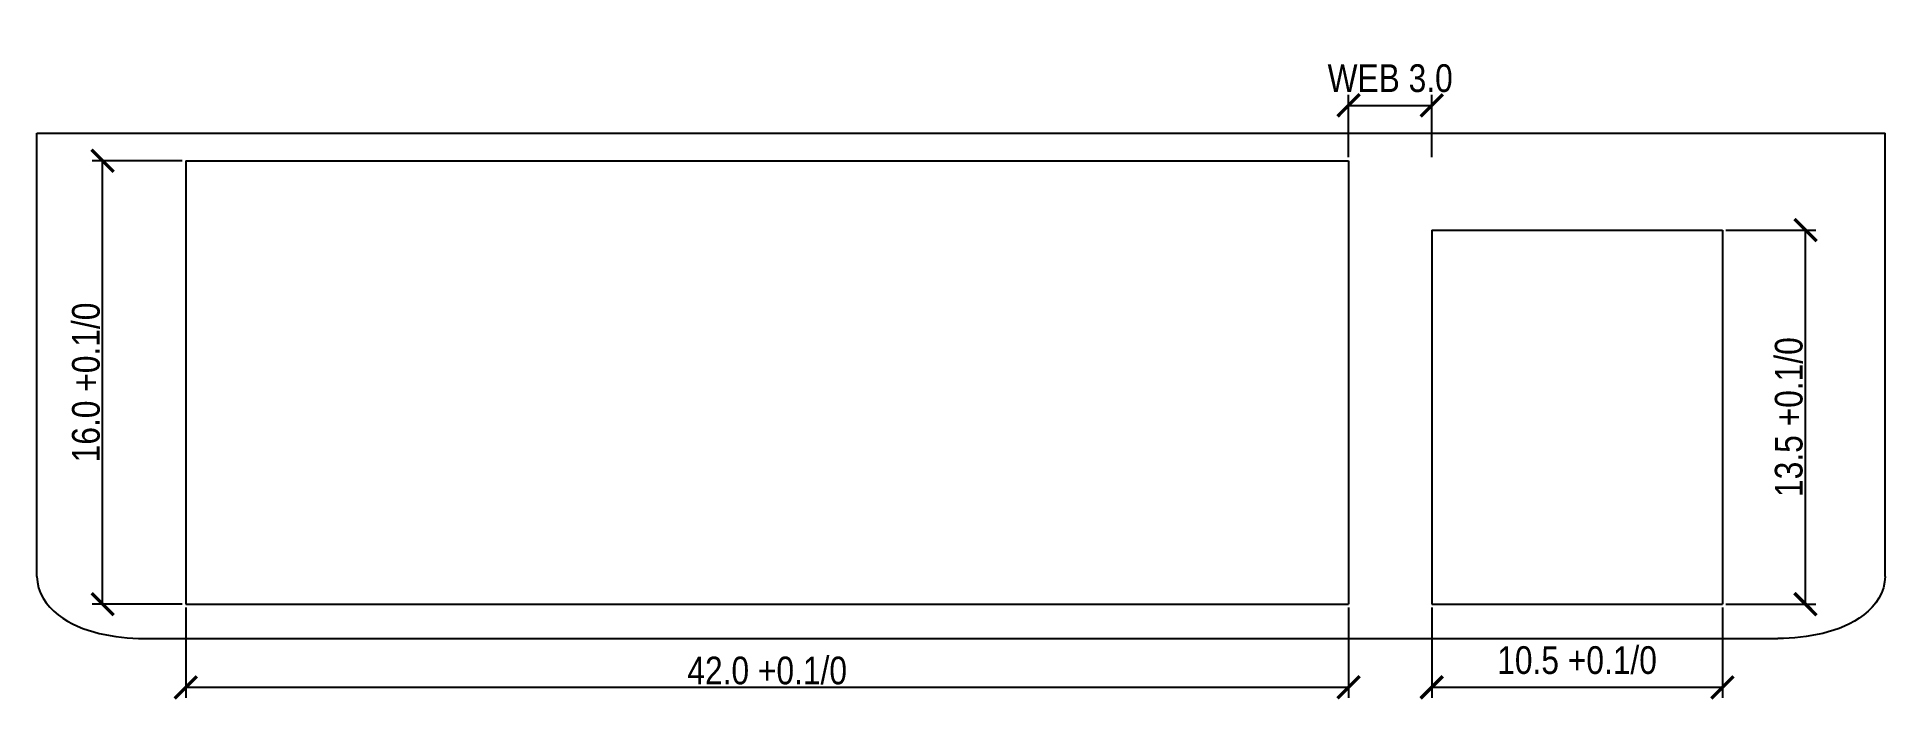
# Model space of a CAD drawing. Header units: metres. Extents: x -60 to 33.4, y -60.4 to 22.5.
# Drawn here: x -33.4 to 33.4, y -1.9 to 22.5 of the extents above; entities outside this region: 1.
import ezdxf

# ---------------------------------------------------------------- set-up
doc = ezdxf.new("R2010")
doc.units = ezdxf.units.M
doc.layers.add('UNIBODY', color=7, linetype='Continuous')
doc.layers.add('WINDOWS', color=7, linetype='Continuous')
doc.styles.add('OpenSansCondensed-Light', font='OpenSansCondensed-Light.ttf')
doc.dimstyles.new('EZDXF', dxfattribs={"dimtxt": 0.25, "dimasz": 0.175, "dimexe": 0.375, "dimexo": 0.125, "dimgap": 0.1, "dimtad": 1, "dimlfac": 100, "dimzin": 12, "dimdsep": 46, "dimtxsty": 'OpenSansCondensed-Light', "dimblk": 'ARCHTICK', "dimcen": 2.5, "dimazin": 3, "dimtfac": 0.5, "dimtmove": 2, "dimatfit": 3})

# ---------------------------------------------------------------- blocks, each defined once
blk = doc.blocks.new('_ARCHTICK')
at = {"color": 0, "linetype": 'BYBLOCK', "const_width": 0.15}
blk.add_lwpolyline([(-0.5, -0.5), (0.5, 0.5)], dxfattribs=at)

msp = doc.modelspace()

# ---------------------------------------------------------------- linework, layer by layer
at = {"layer": 'UNIBODY'}
for points in [[(-33.37298, 3), (-33.37298, 3.2), (-33.37298, 3.4), (-33.37298, 3.6), (-33.37298, 3.8), (-33.37298, 4), (-33.37298, 4.2), (-33.37298, 4.4), (-33.37298, 4.6), (-33.37298, 4.8), (-33.37298, 5), (-33.37298, 5.2), (-33.37298, 5.4), (-33.37298, 5.6), (-33.37298, 5.8), (-33.37298, 6), (-33.37298, 6.2), (-33.37298, 6.4), (-33.37298, 6.6), (-33.37298, 6.8), (-33.37298, 7), (-33.37298, 7.2), (-33.37298, 7.4), (-33.37298, 7.6), (-33.37298, 7.8), (-33.37298, 8), (-33.37298, 8.2), (-33.37298, 8.4), (-33.37298, 8.6), (-33.37298, 8.8), (-33.37298, 9), (-33.37298, 9.2), (-33.37298, 9.4), (-33.37298, 9.6), (-33.37298, 9.8), (-33.37298, 10), (-33.37298, 10.2), (-33.37298, 10.4), (-33.37298, 10.6), (-33.37298, 10.8), (-33.37298, 11), (-33.37298, 11.2), (-33.37298, 11.4), (-33.37298, 11.6), (-33.37298, 11.8), (-33.37298, 12), (-33.37298, 12.2), (-33.37298, 12.4), (-33.37298, 12.6), (-33.37298, 12.8), (-33.37298, 13), (-33.37298, 13.2), (-33.37298, 13.4), (-33.37298, 13.6), (-33.37298, 13.8), (-33.37298, 14), (-33.37298, 14.2), (-33.37298, 14.4), (-33.37298, 14.6), (-33.37298, 14.8), (-33.37298, 15), (-33.37298, 15.2), (-33.37298, 15.4), (-33.37298, 15.6), (-33.37298, 15.8), (-33.37298, 16), (-33.37298, 16.2), (-33.37298, 16.4), (-33.37298, 16.6), (-33.37298, 16.8), (-33.37298, 17), (-33.37298, 17.2), (-33.37298, 17.4), (-33.37298, 17.6), (-33.37298, 17.8), (-33.37298, 18), (-33.37298, 18.2), (-33.37298, 18.4), (-33.37298, 18.6), (-33.37298, 18.8), (-33.37298, 19)], [(-33.37298, 19), (-33.17255, 19), (-32.97211, 19), (-32.77167, 19), (-32.57123, 19), (-32.37079, 19), (-32.17035, 19), (-31.96991, 19), (-31.76948, 19), (-31.56904, 19), (-31.3686, 19), (-31.16816, 19), (-30.96772, 19), (-30.76728, 19), (-30.56685, 19), (-30.36641, 19), (-30.16597, 19), (-29.96553, 19), (-29.76509, 19), (-29.56465, 19), (-29.36422, 19), (-29.16378, 19), (-28.96334, 19), (-28.7629, 19), (-28.56246, 19), (-28.36202, 19), (-28.16159, 19), (-27.96115, 19), (-27.76071, 19), (-27.56027, 19), (-27.35983, 19), (-27.15939, 19), (-26.95896, 19), (-26.75852, 19), (-26.55808, 19), (-26.35764, 19), (-26.1572, 19), (-25.95676, 19), (-25.75633, 19), (-25.55589, 19), (-25.35545, 19), (-25.15501, 19), (-24.95457, 19), (-24.75413, 19), (-24.5537, 19), (-24.35326, 19), (-24.15282, 19), (-23.95238, 19), (-23.75194, 19), (-23.5515, 19), (-23.35107, 19), (-23.15063, 19), (-22.95019, 19), (-22.74975, 19), (-22.54931, 19), (-22.34887, 19), (-22.14844, 19), (-21.948, 19), (-21.74756, 19), (-21.54712, 19), (-21.34668, 19), (-21.14624, 19), (-20.94581, 19), (-20.74537, 19), (-20.54493, 19), (-20.34449, 19), (-20.14405, 19), (-19.94361, 19), (-19.74318, 19), (-19.54274, 19), (-19.3423, 19), (-19.14186, 19), (-18.94142, 19), (-18.74098, 19), (-18.54055, 19), (-18.34011, 19), (-18.13967, 19), (-17.93923, 19), (-17.73879, 19), (-17.53835, 19), (-17.33792, 19), (-17.13748, 19), (-16.93704, 19), (-16.7366, 19), (-16.53616, 19), (-16.33572, 19), (-16.13529, 19), (-15.93485, 19), (-15.73441, 19), (-15.53397, 19), (-15.33353, 19), (-15.13309, 19), (-14.93266, 19), (-14.73222, 19), (-14.53178, 19), (-14.33134, 19), (-14.1309, 19), (-13.93046, 19), (-13.73003, 19), (-13.52959, 19), (-13.32915, 19), (-13.12871, 19), (-12.92827, 19), (-12.72783, 19), (-12.5274, 19), (-12.32696, 19), (-12.12652, 19), (-11.92608, 19), (-11.72564, 19), (-11.5252, 19), (-11.32477, 19), (-11.12433, 19), (-10.92389, 19), (-10.72345, 19), (-10.52301, 19), (-10.32257, 19), (-10.12214, 19), (-9.9217, 19), (-9.72126, 19), (-9.52082, 19), (-9.32038, 19), (-9.11994, 19), (-8.91951, 19), (-8.71907, 19), (-8.51863, 19), (-8.31819, 19), (-8.11775, 19), (-7.91731, 19), (-7.71688, 19), (-7.51644, 19), (-7.316, 19), (-7.11556, 19), (-6.91512, 19), (-6.71468, 19), (-6.51425, 19), (-6.31381, 19), (-6.11337, 19), (-5.91293, 19), (-5.71249, 19), (-5.51205, 19), (-5.31162, 19), (-5.11118, 19), (-4.91074, 19), (-4.7103, 19), (-4.50986, 19), (-4.30942, 19), (-4.10899, 19), (-3.90855, 19), (-3.70811, 19), (-3.50767, 19), (-3.30723, 19), (-3.10679, 19), (-2.90636, 19), (-2.70592, 19), (-2.50548, 19), (-2.30504, 19), (-2.1046, 19), (-1.90416, 19), (-1.70373, 19), (-1.50329, 19), (-1.30285, 19), (-1.10241, 19), (-0.90197, 19), (-0.70153, 19), (-0.5011, 19), (-0.30066, 19), (-0.10022, 19), (0.10022, 19), (0.30066, 19), (0.5011, 19), (0.70153, 19), (0.90197, 19), (1.10241, 19), (1.30285, 19), (1.50329, 19), (1.70373, 19), (1.90416, 19), (2.1046, 19), (2.30504, 19), (2.50548, 19), (2.70592, 19), (2.90636, 19), (3.10679, 19), (3.30723, 19), (3.50767, 19), (3.70811, 19), (3.90855, 19), (4.10899, 19), (4.30942, 19), (4.50986, 19), (4.7103, 19), (4.91074, 19), (5.11118, 19), (5.31162, 19), (5.51205, 19), (5.71249, 19), (5.91293, 19), (6.11337, 19), (6.31381, 19), (6.51425, 19), (6.71468, 19), (6.91512, 19), (7.11556, 19), (7.316, 19), (7.51644, 19), (7.71688, 19), (7.91731, 19), (8.11775, 19), (8.31819, 19), (8.51863, 19), (8.71907, 19), (8.91951, 19), (9.11994, 19), (9.32038, 19), (9.52082, 19), (9.72126, 19), (9.9217, 19), (10.12214, 19), (10.32257, 19), (10.52301, 19), (10.72345, 19), (10.92389, 19), (11.12433, 19), (11.32477, 19), (11.5252, 19), (11.72564, 19), (11.92608, 19), (12.12652, 19), (12.32696, 19), (12.5274, 19), (12.72783, 19), (12.92827, 19), (13.12871, 19), (13.32915, 19), (13.52959, 19), (13.73003, 19), (13.93046, 19), (14.1309, 19), (14.33134, 19), (14.53178, 19), (14.73222, 19), (14.93266, 19), (15.13309, 19), (15.33353, 19), (15.53397, 19), (15.73441, 19), (15.93485, 19), (16.13529, 19), (16.33572, 19), (16.53616, 19), (16.7366, 19), (16.93704, 19), (17.13748, 19), (17.33792, 19), (17.53835, 19), (17.73879, 19), (17.93923, 19), (18.13967, 19), (18.34011, 19), (18.54055, 19), (18.74098, 19), (18.94142, 19), (19.14186, 19), (19.3423, 19), (19.54274, 19), (19.74318, 19), (19.94361, 19), (20.14405, 19), (20.34449, 19), (20.54493, 19), (20.74537, 19), (20.94581, 19), (21.14624, 19), (21.34668, 19), (21.54712, 19), (21.74756, 19), (21.948, 19), (22.14844, 19), (22.34887, 19), (22.54931, 19), (22.74975, 19), (22.95019, 19), (23.15063, 19), (23.35107, 19), (23.5515, 19), (23.75194, 19), (23.95238, 19), (24.15282, 19), (24.35326, 19), (24.5537, 19), (24.75413, 19), (24.95457, 19), (25.15501, 19), (25.35545, 19), (25.55589, 19), (25.75633, 19), (25.95676, 19), (26.1572, 19), (26.35764, 19), (26.55808, 19), (26.75852, 19), (26.95896, 19), (27.15939, 19), (27.35983, 19), (27.56027, 19), (27.76071, 19), (27.96115, 19), (28.16159, 19), (28.36202, 19), (28.56246, 19), (28.7629, 19), (28.96334, 19), (29.16378, 19), (29.36422, 19), (29.56465, 19), (29.76509, 19), (29.96553, 19), (30.16597, 19), (30.36641, 19), (30.56685, 19), (30.76728, 19), (30.96772, 19), (31.16816, 19), (31.3686, 19), (31.56904, 19), (31.76948, 19), (31.96991, 19), (32.17035, 19), (32.37079, 19), (32.57123, 19), (32.77167, 19), (32.97211, 19), (33.17255, 19), (33.37298, 19)], [(33.37298, 3), (33.37298, 3.2), (33.37298, 3.4), (33.37298, 3.6), (33.37298, 3.8), (33.37298, 4), (33.37298, 4.2), (33.37298, 4.4), (33.37298, 4.6), (33.37298, 4.8), (33.37298, 5), (33.37298, 5.2), (33.37298, 5.4), (33.37298, 5.6), (33.37298, 5.8), (33.37298, 6), (33.37298, 6.2), (33.37298, 6.4), (33.37298, 6.6), (33.37298, 6.8), (33.37298, 7), (33.37298, 7.2), (33.37298, 7.4), (33.37298, 7.6), (33.37298, 7.8), (33.37298, 8), (33.37298, 8.2), (33.37298, 8.4), (33.37298, 8.6), (33.37298, 8.8), (33.37298, 9), (33.37298, 9.2), (33.37298, 9.4), (33.37298, 9.6), (33.37298, 9.8), (33.37298, 10), (33.37298, 10.2), (33.37298, 10.4), (33.37298, 10.6), (33.37298, 10.8), (33.37298, 11), (33.37298, 11.2), (33.37298, 11.4), (33.37298, 11.6), (33.37298, 11.8), (33.37298, 12), (33.37298, 12.2), (33.37298, 12.4), (33.37298, 12.6), (33.37298, 12.8), (33.37298, 13), (33.37298, 13.2), (33.37298, 13.4), (33.37298, 13.6), (33.37298, 13.8), (33.37298, 14), (33.37298, 14.2), (33.37298, 14.4), (33.37298, 14.6), (33.37298, 14.8), (33.37298, 15), (33.37298, 15.2), (33.37298, 15.4), (33.37298, 15.6), (33.37298, 15.8), (33.37298, 16), (33.37298, 16.2), (33.37298, 16.4), (33.37298, 16.6), (33.37298, 16.8), (33.37298, 17), (33.37298, 17.2), (33.37298, 17.4), (33.37298, 17.6), (33.37298, 17.8), (33.37298, 18), (33.37298, 18.2), (33.37298, 18.4), (33.37298, 18.6), (33.37298, 18.8), (33.37298, 19)], [(-28, 18), (-28, 17.8), (-28, 17.6), (-28, 17.4), (-28, 17.2), (-28, 17), (-28, 16.8), (-28, 16.6), (-28, 16.4), (-28, 16.2), (-28, 16), (-28, 15.8), (-28, 15.6), (-28, 15.4), (-28, 15.2), (-28, 15), (-28, 14.8), (-28, 14.6), (-28, 14.4), (-28, 14.2), (-28, 14), (-28, 13.8), (-28, 13.6), (-28, 13.4), (-28, 13.2), (-28, 13), (-28, 12.8), (-28, 12.6), (-28, 12.4), (-28, 12.2), (-28, 12), (-28, 11.8), (-28, 11.6), (-28, 11.4), (-28, 11.2), (-28, 11), (-28, 10.8), (-28, 10.6), (-28, 10.4), (-28, 10.2), (-28, 10), (-28, 9.8), (-28, 9.6), (-28, 9.4), (-28, 9.2), (-28, 9), (-28, 8.8), (-28, 8.6), (-28, 8.4), (-28, 8.2), (-28, 8), (-28, 7.8), (-28, 7.6), (-28, 7.4), (-28, 7.2), (-28, 7), (-28, 6.8), (-28, 6.6), (-28, 6.4), (-28, 6.2), (-28, 6), (-28, 5.8), (-28, 5.6), (-28, 5.4), (-28, 5.2), (-28, 5), (-28, 4.8), (-28, 4.6), (-28, 4.4), (-28, 4.2), (-28, 4), (-28, 3.8), (-28, 3.6), (-28, 3.4), (-28, 3.2), (-28, 3), (-28, 2.8), (-28, 2.6), (-28, 2.4), (-28, 2.2), (-28, 2)], [(-28, 18), (-27.8, 18), (-27.6, 18), (-27.4, 18), (-27.2, 18), (-27, 18), (-26.8, 18), (-26.6, 18), (-26.4, 18), (-26.2, 18), (-26, 18), (-25.8, 18), (-25.6, 18), (-25.4, 18), (-25.2, 18), (-25, 18), (-24.8, 18), (-24.6, 18), (-24.4, 18), (-24.2, 18), (-24, 18), (-23.8, 18), (-23.6, 18), (-23.4, 18), (-23.2, 18), (-23, 18), (-22.8, 18), (-22.6, 18), (-22.4, 18), (-22.2, 18), (-22, 18), (-21.8, 18), (-21.6, 18), (-21.4, 18), (-21.2, 18), (-21, 18), (-20.8, 18), (-20.6, 18), (-20.4, 18), (-20.2, 18), (-20, 18), (-19.8, 18), (-19.6, 18), (-19.4, 18), (-19.2, 18), (-19, 18), (-18.8, 18), (-18.6, 18), (-18.4, 18), (-18.2, 18), (-18, 18), (-17.8, 18), (-17.6, 18), (-17.4, 18), (-17.2, 18), (-17, 18), (-16.8, 18), (-16.6, 18), (-16.4, 18), (-16.2, 18), (-16, 18), (-15.8, 18), (-15.6, 18), (-15.4, 18), (-15.2, 18), (-15, 18), (-14.8, 18), (-14.6, 18), (-14.4, 18), (-14.2, 18), (-14, 18), (-13.8, 18), (-13.6, 18), (-13.4, 18), (-13.2, 18), (-13, 18), (-12.8, 18), (-12.6, 18), (-12.4, 18), (-12.2, 18), (-12, 18), (-11.8, 18), (-11.6, 18), (-11.4, 18), (-11.2, 18), (-11, 18), (-10.8, 18), (-10.6, 18), (-10.4, 18), (-10.2, 18), (-10, 18), (-9.8, 18), (-9.6, 18), (-9.4, 18), (-9.2, 18), (-9, 18), (-8.8, 18), (-8.6, 18), (-8.4, 18), (-8.2, 18), (-8, 18), (-7.8, 18), (-7.6, 18), (-7.4, 18), (-7.2, 18), (-7, 18), (-6.8, 18), (-6.6, 18), (-6.4, 18), (-6.2, 18), (-6, 18), (-5.8, 18), (-5.6, 18), (-5.4, 18), (-5.2, 18), (-5, 18), (-4.8, 18), (-4.6, 18), (-4.4, 18), (-4.2, 18), (-4, 18), (-3.8, 18), (-3.6, 18), (-3.4, 18), (-3.2, 18), (-3, 18), (-2.8, 18), (-2.6, 18), (-2.4, 18), (-2.2, 18), (-2, 18), (-1.8, 18), (-1.6, 18), (-1.4, 18), (-1.2, 18), (-1, 18), (-0.8, 18), (-0.6, 18), (-0.4, 18), (-0.2, 18), (0, 18), (0.2, 18), (0.4, 18), (0.6, 18), (0.8, 18), (1, 18), (1.2, 18), (1.4, 18), (1.6, 18), (1.8, 18), (2, 18), (2.2, 18), (2.4, 18), (2.6, 18), (2.8, 18), (3, 18), (3.2, 18), (3.4, 18), (3.6, 18), (3.8, 18), (4, 18), (4.2, 18), (4.4, 18), (4.6, 18), (4.8, 18), (5, 18), (5.2, 18), (5.4, 18), (5.6, 18), (5.8, 18), (6, 18), (6.2, 18), (6.4, 18), (6.6, 18), (6.8, 18), (7, 18), (7.2, 18), (7.4, 18), (7.6, 18), (7.8, 18), (8, 18), (8.2, 18), (8.4, 18), (8.6, 18), (8.8, 18), (9, 18), (9.2, 18), (9.4, 18), (9.6, 18), (9.8, 18), (10, 18), (10.2, 18), (10.4, 18), (10.6, 18), (10.8, 18), (11, 18), (11.2, 18), (11.4, 18), (11.6, 18), (11.8, 18), (12, 18), (12.2, 18), (12.4, 18), (12.6, 18), (12.8, 18), (13, 18), (13.2, 18), (13.4, 18), (13.6, 18), (13.8, 18), (14, 18)], [(14, 18), (14, 17.8), (14, 17.6), (14, 17.4), (14, 17.2), (14, 17), (14, 16.8), (14, 16.6), (14, 16.4), (14, 16.2), (14, 16), (14, 15.8), (14, 15.6), (14, 15.4), (14, 15.2), (14, 15), (14, 14.8), (14, 14.6), (14, 14.4), (14, 14.2), (14, 14), (14, 13.8), (14, 13.6), (14, 13.4), (14, 13.2), (14, 13), (14, 12.8), (14, 12.6), (14, 12.4), (14, 12.2), (14, 12), (14, 11.8), (14, 11.6), (14, 11.4), (14, 11.2), (14, 11), (14, 10.8), (14, 10.6), (14, 10.4), (14, 10.2), (14, 10), (14, 9.8), (14, 9.6), (14, 9.4), (14, 9.2), (14, 9), (14, 8.8), (14, 8.6), (14, 8.4), (14, 8.2), (14, 8), (14, 7.8), (14, 7.6), (14, 7.4), (14, 7.2), (14, 7), (14, 6.8), (14, 6.6), (14, 6.4), (14, 6.2), (14, 6), (14, 5.8), (14, 5.6), (14, 5.4), (14, 5.2), (14, 5), (14, 4.8), (14, 4.6), (14, 4.4), (14, 4.2), (14, 4), (14, 3.8), (14, 3.6), (14, 3.4), (14, 3.2), (14, 3), (14, 2.8), (14, 2.6), (14, 2.4), (14, 2.2), (14, 2)], [(17, 15.5), (17.20192, 15.5), (17.40385, 15.5), (17.60577, 15.5), (17.80769, 15.5), (18.00962, 15.5), (18.21154, 15.5), (18.41346, 15.5), (18.61538, 15.5), (18.81731, 15.5), (19.01923, 15.5), (19.22115, 15.5), (19.42308, 15.5), (19.625, 15.5), (19.82692, 15.5), (20.02885, 15.5), (20.23077, 15.5), (20.43269, 15.5), (20.63462, 15.5), (20.83654, 15.5), (21.03846, 15.5), (21.24038, 15.5), (21.44231, 15.5), (21.64423, 15.5), (21.84615, 15.5), (22.04808, 15.5), (22.25, 15.5), (22.45192, 15.5), (22.65385, 15.5), (22.85577, 15.5), (23.05769, 15.5), (23.25962, 15.5), (23.46154, 15.5), (23.66346, 15.5), (23.86538, 15.5), (24.06731, 15.5), (24.26923, 15.5), (24.47115, 15.5), (24.67308, 15.5), (24.875, 15.5), (25.07692, 15.5), (25.27885, 15.5), (25.48077, 15.5), (25.68269, 15.5), (25.88462, 15.5), (26.08654, 15.5), (26.28846, 15.5), (26.49038, 15.5), (26.69231, 15.5), (26.89423, 15.5), (27.09615, 15.5), (27.29808, 15.5), (27.5, 15.5)], [(17, 15.5), (17, 15.29851), (17, 15.09701), (17, 14.89552), (17, 14.69403), (17, 14.49254), (17, 14.29104), (17, 14.08955), (17, 13.88806), (17, 13.68657), (17, 13.48507), (17, 13.28358), (17, 13.08209), (17, 12.8806), (17, 12.6791), (17, 12.47761), (17, 12.27612), (17, 12.07463), (17, 11.87313), (17, 11.67164), (17, 11.47015), (17, 11.26866), (17, 11.06716), (17, 10.86567), (17, 10.66418), (17, 10.46269), (17, 10.26119), (17, 10.0597), (17, 9.85821), (17, 9.65672), (17, 9.45522), (17, 9.25373), (17, 9.05224), (17, 8.85075), (17, 8.64925), (17, 8.44776), (17, 8.24627), (17, 8.04478), (17, 7.84328), (17, 7.64179), (17, 7.4403), (17, 7.23881), (17, 7.03731), (17, 6.83582), (17, 6.63433), (17, 6.43284), (17, 6.23134), (17, 6.02985), (17, 5.82836), (17, 5.62687), (17, 5.42537), (17, 5.22388), (17, 5.02239), (17, 4.8209), (17, 4.6194), (17, 4.41791), (17, 4.21642), (17, 4.01493), (17, 3.81343), (17, 3.61194), (17, 3.41045), (17, 3.20896), (17, 3.00746), (17, 2.80597), (17, 2.60448), (17, 2.40299), (17, 2.20149), (17, 2)], [(27.5, 15.5), (27.5, 15.29851), (27.5, 15.09701), (27.5, 14.89552), (27.5, 14.69403), (27.5, 14.49254), (27.5, 14.29104), (27.5, 14.08955), (27.5, 13.88806), (27.5, 13.68657), (27.5, 13.48507), (27.5, 13.28358), (27.5, 13.08209), (27.5, 12.8806), (27.5, 12.6791), (27.5, 12.47761), (27.5, 12.27612), (27.5, 12.07463), (27.5, 11.87313), (27.5, 11.67164), (27.5, 11.47015), (27.5, 11.26866), (27.5, 11.06716), (27.5, 10.86567), (27.5, 10.66418), (27.5, 10.46269), (27.5, 10.26119), (27.5, 10.0597), (27.5, 9.85821), (27.5, 9.65672), (27.5, 9.45522), (27.5, 9.25373), (27.5, 9.05224), (27.5, 8.85075), (27.5, 8.64925), (27.5, 8.44776), (27.5, 8.24627), (27.5, 8.04478), (27.5, 7.84328), (27.5, 7.64179), (27.5, 7.4403), (27.5, 7.23881), (27.5, 7.03731), (27.5, 6.83582), (27.5, 6.63433), (27.5, 6.43284), (27.5, 6.23134), (27.5, 6.02985), (27.5, 5.82836), (27.5, 5.62687), (27.5, 5.42537), (27.5, 5.22388), (27.5, 5.02239), (27.5, 4.8209), (27.5, 4.6194), (27.5, 4.41791), (27.5, 4.21642), (27.5, 4.01493), (27.5, 3.81343), (27.5, 3.61194), (27.5, 3.41045), (27.5, 3.20896), (27.5, 3.00746), (27.5, 2.80597), (27.5, 2.60448), (27.5, 2.40299), (27.5, 2.20149), (27.5, 2)], [(-33.37298, 3), (-33.35858, 2.7957), (-33.31603, 2.59534), (-33.24722, 2.40241), (-33.15486, 2.21956), (-33.04203, 2.04855), (-32.91186, 1.89032), (-32.76724, 1.74515), (-32.61071, 1.61289), (-32.44445, 1.49307), (-32.27027, 1.38507), (-32.08967, 1.28818), (-31.90387, 1.20168), (-31.71386, 1.12484), (-31.52045, 1.05698), (-31.32431, 0.99749), (-31.12597, 0.94578), (-30.92588, 0.90135), (-30.72439, 0.86374), (-30.5218, 0.83257), (-30.31836, 0.80751), (-30.11429, 0.78829), (-29.90977, 0.77471), (-29.70496, 0.76662), (-29.5, 0.76393)], [(33.37298, 3), (33.35858, 2.7957), (33.31603, 2.59534), (33.24722, 2.40241), (33.15486, 2.21956), (33.04203, 2.04855), (32.91186, 1.89032), (32.76724, 1.74515), (32.61071, 1.61289), (32.44445, 1.49307), (32.27027, 1.38507), (32.08967, 1.28818), (31.90387, 1.20168), (31.71386, 1.12484), (31.52045, 1.05698), (31.32431, 0.99749), (31.12597, 0.94578), (30.92588, 0.90135), (30.72439, 0.86374), (30.5218, 0.83257), (30.31836, 0.80751), (30.11429, 0.78829), (29.90977, 0.77471), (29.70496, 0.76662), (29.5, 0.76393)], [(-28, 2), (-27.8, 2), (-27.6, 2), (-27.4, 2), (-27.2, 2), (-27, 2), (-26.8, 2), (-26.6, 2), (-26.4, 2), (-26.2, 2), (-26, 2), (-25.8, 2), (-25.6, 2), (-25.4, 2), (-25.2, 2), (-25, 2), (-24.8, 2), (-24.6, 2), (-24.4, 2), (-24.2, 2), (-24, 2), (-23.8, 2), (-23.6, 2), (-23.4, 2), (-23.2, 2), (-23, 2), (-22.8, 2), (-22.6, 2), (-22.4, 2), (-22.2, 2), (-22, 2), (-21.8, 2), (-21.6, 2), (-21.4, 2), (-21.2, 2), (-21, 2), (-20.8, 2), (-20.6, 2), (-20.4, 2), (-20.2, 2), (-20, 2), (-19.8, 2), (-19.6, 2), (-19.4, 2), (-19.2, 2), (-19, 2), (-18.8, 2), (-18.6, 2), (-18.4, 2), (-18.2, 2), (-18, 2), (-17.8, 2), (-17.6, 2), (-17.4, 2), (-17.2, 2), (-17, 2), (-16.8, 2), (-16.6, 2), (-16.4, 2), (-16.2, 2), (-16, 2), (-15.8, 2), (-15.6, 2), (-15.4, 2), (-15.2, 2), (-15, 2), (-14.8, 2), (-14.6, 2), (-14.4, 2), (-14.2, 2), (-14, 2), (-13.8, 2), (-13.6, 2), (-13.4, 2), (-13.2, 2), (-13, 2), (-12.8, 2), (-12.6, 2), (-12.4, 2), (-12.2, 2), (-12, 2), (-11.8, 2), (-11.6, 2), (-11.4, 2), (-11.2, 2), (-11, 2), (-10.8, 2), (-10.6, 2), (-10.4, 2), (-10.2, 2), (-10, 2), (-9.8, 2), (-9.6, 2), (-9.4, 2), (-9.2, 2), (-9, 2), (-8.8, 2), (-8.6, 2), (-8.4, 2), (-8.2, 2), (-8, 2), (-7.8, 2), (-7.6, 2), (-7.4, 2), (-7.2, 2), (-7, 2), (-6.8, 2), (-6.6, 2), (-6.4, 2), (-6.2, 2), (-6, 2), (-5.8, 2), (-5.6, 2), (-5.4, 2), (-5.2, 2), (-5, 2), (-4.8, 2), (-4.6, 2), (-4.4, 2), (-4.2, 2), (-4, 2), (-3.8, 2), (-3.6, 2), (-3.4, 2), (-3.2, 2), (-3, 2), (-2.8, 2), (-2.6, 2), (-2.4, 2), (-2.2, 2), (-2, 2), (-1.8, 2), (-1.6, 2), (-1.4, 2), (-1.2, 2), (-1, 2), (-0.8, 2), (-0.6, 2), (-0.4, 2), (-0.2, 2), (0, 2), (0.2, 2), (0.4, 2), (0.6, 2), (0.8, 2), (1, 2), (1.2, 2), (1.4, 2), (1.6, 2), (1.8, 2), (2, 2), (2.2, 2), (2.4, 2), (2.6, 2), (2.8, 2), (3, 2), (3.2, 2), (3.4, 2), (3.6, 2), (3.8, 2), (4, 2), (4.2, 2), (4.4, 2), (4.6, 2), (4.8, 2), (5, 2), (5.2, 2), (5.4, 2), (5.6, 2), (5.8, 2), (6, 2), (6.2, 2), (6.4, 2), (6.6, 2), (6.8, 2), (7, 2), (7.2, 2), (7.4, 2), (7.6, 2), (7.8, 2), (8, 2), (8.2, 2), (8.4, 2), (8.6, 2), (8.8, 2), (9, 2), (9.2, 2), (9.4, 2), (9.6, 2), (9.8, 2), (10, 2), (10.2, 2), (10.4, 2), (10.6, 2), (10.8, 2), (11, 2), (11.2, 2), (11.4, 2), (11.6, 2), (11.8, 2), (12, 2), (12.2, 2), (12.4, 2), (12.6, 2), (12.8, 2), (13, 2), (13.2, 2), (13.4, 2), (13.6, 2), (13.8, 2), (14, 2)], [(17, 2), (17.20192, 2), (17.40385, 2), (17.60577, 2), (17.80769, 2), (18.00962, 2), (18.21154, 2), (18.41346, 2), (18.61538, 2), (18.81731, 2), (19.01923, 2), (19.22115, 2), (19.42308, 2), (19.625, 2), (19.82692, 2), (20.02885, 2), (20.23077, 2), (20.43269, 2), (20.63462, 2), (20.83654, 2), (21.03846, 2), (21.24038, 2), (21.44231, 2), (21.64423, 2), (21.84615, 2), (22.04808, 2), (22.25, 2), (22.45192, 2), (22.65385, 2), (22.85577, 2), (23.05769, 2), (23.25962, 2), (23.46154, 2), (23.66346, 2), (23.86538, 2), (24.06731, 2), (24.26923, 2), (24.47115, 2), (24.67308, 2), (24.875, 2), (25.07692, 2), (25.27885, 2), (25.48077, 2), (25.68269, 2), (25.88462, 2), (26.08654, 2), (26.28846, 2), (26.49038, 2), (26.69231, 2), (26.89423, 2), (27.09615, 2), (27.29808, 2), (27.5, 2)], [(-29.5, 0.76393), (-29.3, 0.76393), (-29.1, 0.76393), (-28.9, 0.76393), (-28.7, 0.76393), (-28.5, 0.76393), (-28.3, 0.76393), (-28.1, 0.76393), (-27.9, 0.76393), (-27.7, 0.76393), (-27.5, 0.76393), (-27.3, 0.76393), (-27.1, 0.76393), (-26.9, 0.76393), (-26.7, 0.76393), (-26.5, 0.76393), (-26.3, 0.76393), (-26.1, 0.76393), (-25.9, 0.76393), (-25.7, 0.76393), (-25.5, 0.76393), (-25.3, 0.76393), (-25.1, 0.76393), (-24.9, 0.76393), (-24.7, 0.76393), (-24.5, 0.76393), (-24.3, 0.76393), (-24.1, 0.76393), (-23.9, 0.76393), (-23.7, 0.76393), (-23.5, 0.76393), (-23.3, 0.76393), (-23.1, 0.76393), (-22.9, 0.76393), (-22.7, 0.76393), (-22.5, 0.76393), (-22.3, 0.76393), (-22.1, 0.76393), (-21.9, 0.76393), (-21.7, 0.76393), (-21.5, 0.76393), (-21.3, 0.76393), (-21.1, 0.76393), (-20.9, 0.76393), (-20.7, 0.76393), (-20.5, 0.76393), (-20.3, 0.76393), (-20.1, 0.76393), (-19.9, 0.76393), (-19.7, 0.76393), (-19.5, 0.76393), (-19.3, 0.76393), (-19.1, 0.76393), (-18.9, 0.76393), (-18.7, 0.76393), (-18.5, 0.76393), (-18.3, 0.76393), (-18.1, 0.76393), (-17.9, 0.76393), (-17.7, 0.76393), (-17.5, 0.76393), (-17.3, 0.76393), (-17.1, 0.76393), (-16.9, 0.76393), (-16.7, 0.76393), (-16.5, 0.76393), (-16.3, 0.76393), (-16.1, 0.76393), (-15.9, 0.76393), (-15.7, 0.76393), (-15.5, 0.76393), (-15.3, 0.76393), (-15.1, 0.76393), (-14.9, 0.76393), (-14.7, 0.76393), (-14.5, 0.76393), (-14.3, 0.76393), (-14.1, 0.76393), (-13.9, 0.76393), (-13.7, 0.76393), (-13.5, 0.76393), (-13.3, 0.76393), (-13.1, 0.76393), (-12.9, 0.76393), (-12.7, 0.76393), (-12.5, 0.76393), (-12.3, 0.76393), (-12.1, 0.76393), (-11.9, 0.76393), (-11.7, 0.76393), (-11.5, 0.76393), (-11.3, 0.76393), (-11.1, 0.76393), (-10.9, 0.76393), (-10.7, 0.76393), (-10.5, 0.76393), (-10.3, 0.76393), (-10.1, 0.76393), (-9.9, 0.76393), (-9.7, 0.76393), (-9.5, 0.76393), (-9.3, 0.76393), (-9.1, 0.76393), (-8.9, 0.76393), (-8.7, 0.76393), (-8.5, 0.76393), (-8.3, 0.76393), (-8.1, 0.76393), (-7.9, 0.76393), (-7.7, 0.76393), (-7.5, 0.76393), (-7.3, 0.76393), (-7.1, 0.76393), (-6.9, 0.76393), (-6.7, 0.76393), (-6.5, 0.76393), (-6.3, 0.76393), (-6.1, 0.76393), (-5.9, 0.76393), (-5.7, 0.76393), (-5.5, 0.76393), (-5.3, 0.76393), (-5.1, 0.76393), (-4.9, 0.76393), (-4.7, 0.76393), (-4.5, 0.76393), (-4.3, 0.76393), (-4.1, 0.76393), (-3.9, 0.76393), (-3.7, 0.76393), (-3.5, 0.76393), (-3.3, 0.76393), (-3.1, 0.76393), (-2.9, 0.76393), (-2.7, 0.76393), (-2.5, 0.76393), (-2.3, 0.76393), (-2.1, 0.76393), (-1.9, 0.76393), (-1.7, 0.76393), (-1.5, 0.76393), (-1.3, 0.76393), (-1.1, 0.76393), (-0.9, 0.76393), (-0.7, 0.76393), (-0.5, 0.76393), (-0.3, 0.76393), (-0.1, 0.76393), (0.1, 0.76393), (0.3, 0.76393), (0.5, 0.76393), (0.7, 0.76393), (0.9, 0.76393), (1.1, 0.76393), (1.3, 0.76393), (1.5, 0.76393), (1.7, 0.76393), (1.9, 0.76393), (2.1, 0.76393), (2.3, 0.76393), (2.5, 0.76393), (2.7, 0.76393), (2.9, 0.76393), (3.1, 0.76393), (3.3, 0.76393), (3.5, 0.76393), (3.7, 0.76393), (3.9, 0.76393), (4.1, 0.76393), (4.3, 0.76393), (4.5, 0.76393), (4.7, 0.76393), (4.9, 0.76393), (5.1, 0.76393), (5.3, 0.76393), (5.5, 0.76393), (5.7, 0.76393), (5.9, 0.76393), (6.1, 0.76393), (6.3, 0.76393), (6.5, 0.76393), (6.7, 0.76393), (6.9, 0.76393), (7.1, 0.76393), (7.3, 0.76393), (7.5, 0.76393), (7.7, 0.76393), (7.9, 0.76393), (8.1, 0.76393), (8.3, 0.76393), (8.5, 0.76393), (8.7, 0.76393), (8.9, 0.76393), (9.1, 0.76393), (9.3, 0.76393), (9.5, 0.76393), (9.7, 0.76393), (9.9, 0.76393), (10.1, 0.76393), (10.3, 0.76393), (10.5, 0.76393), (10.7, 0.76393), (10.9, 0.76393), (11.1, 0.76393), (11.3, 0.76393), (11.5, 0.76393), (11.7, 0.76393), (11.9, 0.76393), (12.1, 0.76393), (12.3, 0.76393), (12.5, 0.76393), (12.7, 0.76393), (12.9, 0.76393), (13.1, 0.76393), (13.3, 0.76393), (13.5, 0.76393), (13.7, 0.76393), (13.9, 0.76393), (14.1, 0.76393), (14.3, 0.76393), (14.5, 0.76393), (14.7, 0.76393), (14.9, 0.76393), (15.1, 0.76393), (15.3, 0.76393), (15.5, 0.76393), (15.7, 0.76393), (15.9, 0.76393), (16.1, 0.76393), (16.3, 0.76393), (16.5, 0.76393), (16.7, 0.76393), (16.9, 0.76393), (17.1, 0.76393), (17.3, 0.76393), (17.5, 0.76393), (17.7, 0.76393), (17.9, 0.76393), (18.1, 0.76393), (18.3, 0.76393), (18.5, 0.76393), (18.7, 0.76393), (18.9, 0.76393), (19.1, 0.76393), (19.3, 0.76393), (19.5, 0.76393), (19.7, 0.76393), (19.9, 0.76393), (20.1, 0.76393), (20.3, 0.76393), (20.5, 0.76393), (20.7, 0.76393), (20.9, 0.76393), (21.1, 0.76393), (21.3, 0.76393), (21.5, 0.76393), (21.7, 0.76393), (21.9, 0.76393), (22.1, 0.76393), (22.3, 0.76393), (22.5, 0.76393), (22.7, 0.76393), (22.9, 0.76393), (23.1, 0.76393), (23.3, 0.76393), (23.5, 0.76393), (23.7, 0.76393), (23.9, 0.76393), (24.1, 0.76393), (24.3, 0.76393), (24.5, 0.76393), (24.7, 0.76393), (24.9, 0.76393), (25.1, 0.76393), (25.3, 0.76393), (25.5, 0.76393), (25.7, 0.76393), (25.9, 0.76393), (26.1, 0.76393), (26.3, 0.76393), (26.5, 0.76393), (26.7, 0.76393), (26.9, 0.76393), (27.1, 0.76393), (27.3, 0.76393), (27.5, 0.76393), (27.7, 0.76393), (27.9, 0.76393), (28.1, 0.76393), (28.3, 0.76393), (28.5, 0.76393), (28.7, 0.76393), (28.9, 0.76393), (29.1, 0.76393), (29.3, 0.76393), (29.5, 0.76393)]]:
    msp.add_lwpolyline(points, dxfattribs=at)
at = {"layer": 'WINDOWS'}
for points in [[(-28, 18), (-28, 17.8), (-28, 17.6), (-28, 17.4), (-28, 17.2), (-28, 17), (-28, 16.8), (-28, 16.6), (-28, 16.4), (-28, 16.2), (-28, 16), (-28, 15.8), (-28, 15.6), (-28, 15.4), (-28, 15.2), (-28, 15), (-28, 14.8), (-28, 14.6), (-28, 14.4), (-28, 14.2), (-28, 14), (-28, 13.8), (-28, 13.6), (-28, 13.4), (-28, 13.2), (-28, 13), (-28, 12.8), (-28, 12.6), (-28, 12.4), (-28, 12.2), (-28, 12), (-28, 11.8), (-28, 11.6), (-28, 11.4), (-28, 11.2), (-28, 11), (-28, 10.8), (-28, 10.6), (-28, 10.4), (-28, 10.2), (-28, 10), (-28, 9.8), (-28, 9.6), (-28, 9.4), (-28, 9.2), (-28, 9), (-28, 8.8), (-28, 8.6), (-28, 8.4), (-28, 8.2), (-28, 8), (-28, 7.8), (-28, 7.6), (-28, 7.4), (-28, 7.2), (-28, 7), (-28, 6.8), (-28, 6.6), (-28, 6.4), (-28, 6.2), (-28, 6), (-28, 5.8), (-28, 5.6), (-28, 5.4), (-28, 5.2), (-28, 5), (-28, 4.8), (-28, 4.6), (-28, 4.4), (-28, 4.2), (-28, 4), (-28, 3.8), (-28, 3.6), (-28, 3.4), (-28, 3.2), (-28, 3), (-28, 2.8), (-28, 2.6), (-28, 2.4), (-28, 2.2), (-28, 2)], [(-28, 18), (-27.8, 18), (-27.6, 18), (-27.4, 18), (-27.2, 18), (-27, 18), (-26.8, 18), (-26.6, 18), (-26.4, 18), (-26.2, 18), (-26, 18), (-25.8, 18), (-25.6, 18), (-25.4, 18), (-25.2, 18), (-25, 18), (-24.8, 18), (-24.6, 18), (-24.4, 18), (-24.2, 18), (-24, 18), (-23.8, 18), (-23.6, 18), (-23.4, 18), (-23.2, 18), (-23, 18), (-22.8, 18), (-22.6, 18), (-22.4, 18), (-22.2, 18), (-22, 18), (-21.8, 18), (-21.6, 18), (-21.4, 18), (-21.2, 18), (-21, 18), (-20.8, 18), (-20.6, 18), (-20.4, 18), (-20.2, 18), (-20, 18), (-19.8, 18), (-19.6, 18), (-19.4, 18), (-19.2, 18), (-19, 18), (-18.8, 18), (-18.6, 18), (-18.4, 18), (-18.2, 18), (-18, 18), (-17.8, 18), (-17.6, 18), (-17.4, 18), (-17.2, 18), (-17, 18), (-16.8, 18), (-16.6, 18), (-16.4, 18), (-16.2, 18), (-16, 18), (-15.8, 18), (-15.6, 18), (-15.4, 18), (-15.2, 18), (-15, 18), (-14.8, 18), (-14.6, 18), (-14.4, 18), (-14.2, 18), (-14, 18), (-13.8, 18), (-13.6, 18), (-13.4, 18), (-13.2, 18), (-13, 18), (-12.8, 18), (-12.6, 18), (-12.4, 18), (-12.2, 18), (-12, 18), (-11.8, 18), (-11.6, 18), (-11.4, 18), (-11.2, 18), (-11, 18), (-10.8, 18), (-10.6, 18), (-10.4, 18), (-10.2, 18), (-10, 18), (-9.8, 18), (-9.6, 18), (-9.4, 18), (-9.2, 18), (-9, 18), (-8.8, 18), (-8.6, 18), (-8.4, 18), (-8.2, 18), (-8, 18), (-7.8, 18), (-7.6, 18), (-7.4, 18), (-7.2, 18), (-7, 18), (-6.8, 18), (-6.6, 18), (-6.4, 18), (-6.2, 18), (-6, 18), (-5.8, 18), (-5.6, 18), (-5.4, 18), (-5.2, 18), (-5, 18), (-4.8, 18), (-4.6, 18), (-4.4, 18), (-4.2, 18), (-4, 18), (-3.8, 18), (-3.6, 18), (-3.4, 18), (-3.2, 18), (-3, 18), (-2.8, 18), (-2.6, 18), (-2.4, 18), (-2.2, 18), (-2, 18), (-1.8, 18), (-1.6, 18), (-1.4, 18), (-1.2, 18), (-1, 18), (-0.8, 18), (-0.6, 18), (-0.4, 18), (-0.2, 18), (0, 18), (0.2, 18), (0.4, 18), (0.6, 18), (0.8, 18), (1, 18), (1.2, 18), (1.4, 18), (1.6, 18), (1.8, 18), (2, 18), (2.2, 18), (2.4, 18), (2.6, 18), (2.8, 18), (3, 18), (3.2, 18), (3.4, 18), (3.6, 18), (3.8, 18), (4, 18), (4.2, 18), (4.4, 18), (4.6, 18), (4.8, 18), (5, 18), (5.2, 18), (5.4, 18), (5.6, 18), (5.8, 18), (6, 18), (6.2, 18), (6.4, 18), (6.6, 18), (6.8, 18), (7, 18), (7.2, 18), (7.4, 18), (7.6, 18), (7.8, 18), (8, 18), (8.2, 18), (8.4, 18), (8.6, 18), (8.8, 18), (9, 18), (9.2, 18), (9.4, 18), (9.6, 18), (9.8, 18), (10, 18), (10.2, 18), (10.4, 18), (10.6, 18), (10.8, 18), (11, 18), (11.2, 18), (11.4, 18), (11.6, 18), (11.8, 18), (12, 18), (12.2, 18), (12.4, 18), (12.6, 18), (12.8, 18), (13, 18), (13.2, 18), (13.4, 18), (13.6, 18), (13.8, 18), (14, 18)], [(14, 18), (14, 17.8), (14, 17.6), (14, 17.4), (14, 17.2), (14, 17), (14, 16.8), (14, 16.6), (14, 16.4), (14, 16.2), (14, 16), (14, 15.8), (14, 15.6), (14, 15.4), (14, 15.2), (14, 15), (14, 14.8), (14, 14.6), (14, 14.4), (14, 14.2), (14, 14), (14, 13.8), (14, 13.6), (14, 13.4), (14, 13.2), (14, 13), (14, 12.8), (14, 12.6), (14, 12.4), (14, 12.2), (14, 12), (14, 11.8), (14, 11.6), (14, 11.4), (14, 11.2), (14, 11), (14, 10.8), (14, 10.6), (14, 10.4), (14, 10.2), (14, 10), (14, 9.8), (14, 9.6), (14, 9.4), (14, 9.2), (14, 9), (14, 8.8), (14, 8.6), (14, 8.4), (14, 8.2), (14, 8), (14, 7.8), (14, 7.6), (14, 7.4), (14, 7.2), (14, 7), (14, 6.8), (14, 6.6), (14, 6.4), (14, 6.2), (14, 6), (14, 5.8), (14, 5.6), (14, 5.4), (14, 5.2), (14, 5), (14, 4.8), (14, 4.6), (14, 4.4), (14, 4.2), (14, 4), (14, 3.8), (14, 3.6), (14, 3.4), (14, 3.2), (14, 3), (14, 2.8), (14, 2.6), (14, 2.4), (14, 2.2), (14, 2)], [(17, 15.5), (17, 15.29851), (17, 15.09701), (17, 14.89552), (17, 14.69403), (17, 14.49254), (17, 14.29104), (17, 14.08955), (17, 13.88806), (17, 13.68657), (17, 13.48507), (17, 13.28358), (17, 13.08209), (17, 12.8806), (17, 12.6791), (17, 12.47761), (17, 12.27612), (17, 12.07463), (17, 11.87313), (17, 11.67164), (17, 11.47015), (17, 11.26866), (17, 11.06716), (17, 10.86567), (17, 10.66418), (17, 10.46269), (17, 10.26119), (17, 10.0597), (17, 9.85821), (17, 9.65672), (17, 9.45522), (17, 9.25373), (17, 9.05224), (17, 8.85075), (17, 8.64925), (17, 8.44776), (17, 8.24627), (17, 8.04478), (17, 7.84328), (17, 7.64179), (17, 7.4403), (17, 7.23881), (17, 7.03731), (17, 6.83582), (17, 6.63433), (17, 6.43284), (17, 6.23134), (17, 6.02985), (17, 5.82836), (17, 5.62687), (17, 5.42537), (17, 5.22388), (17, 5.02239), (17, 4.8209), (17, 4.6194), (17, 4.41791), (17, 4.21642), (17, 4.01493), (17, 3.81343), (17, 3.61194), (17, 3.41045), (17, 3.20896), (17, 3.00746), (17, 2.80597), (17, 2.60448), (17, 2.40299), (17, 2.20149), (17, 2)], [(17, 15.5), (17.20192, 15.5), (17.40385, 15.5), (17.60577, 15.5), (17.80769, 15.5), (18.00962, 15.5), (18.21154, 15.5), (18.41346, 15.5), (18.61538, 15.5), (18.81731, 15.5), (19.01923, 15.5), (19.22115, 15.5), (19.42308, 15.5), (19.625, 15.5), (19.82692, 15.5), (20.02885, 15.5), (20.23077, 15.5), (20.43269, 15.5), (20.63462, 15.5), (20.83654, 15.5), (21.03846, 15.5), (21.24038, 15.5), (21.44231, 15.5), (21.64423, 15.5), (21.84615, 15.5), (22.04808, 15.5), (22.25, 15.5), (22.45192, 15.5), (22.65385, 15.5), (22.85577, 15.5), (23.05769, 15.5), (23.25962, 15.5), (23.46154, 15.5), (23.66346, 15.5), (23.86538, 15.5), (24.06731, 15.5), (24.26923, 15.5), (24.47115, 15.5), (24.67308, 15.5), (24.875, 15.5), (25.07692, 15.5), (25.27885, 15.5), (25.48077, 15.5), (25.68269, 15.5), (25.88462, 15.5), (26.08654, 15.5), (26.28846, 15.5), (26.49038, 15.5), (26.69231, 15.5), (26.89423, 15.5), (27.09615, 15.5), (27.29808, 15.5), (27.5, 15.5)], [(27.5, 15.5), (27.5, 15.29851), (27.5, 15.09701), (27.5, 14.89552), (27.5, 14.69403), (27.5, 14.49254), (27.5, 14.29104), (27.5, 14.08955), (27.5, 13.88806), (27.5, 13.68657), (27.5, 13.48507), (27.5, 13.28358), (27.5, 13.08209), (27.5, 12.8806), (27.5, 12.6791), (27.5, 12.47761), (27.5, 12.27612), (27.5, 12.07463), (27.5, 11.87313), (27.5, 11.67164), (27.5, 11.47015), (27.5, 11.26866), (27.5, 11.06716), (27.5, 10.86567), (27.5, 10.66418), (27.5, 10.46269), (27.5, 10.26119), (27.5, 10.0597), (27.5, 9.85821), (27.5, 9.65672), (27.5, 9.45522), (27.5, 9.25373), (27.5, 9.05224), (27.5, 8.85075), (27.5, 8.64925), (27.5, 8.44776), (27.5, 8.24627), (27.5, 8.04478), (27.5, 7.84328), (27.5, 7.64179), (27.5, 7.4403), (27.5, 7.23881), (27.5, 7.03731), (27.5, 6.83582), (27.5, 6.63433), (27.5, 6.43284), (27.5, 6.23134), (27.5, 6.02985), (27.5, 5.82836), (27.5, 5.62687), (27.5, 5.42537), (27.5, 5.22388), (27.5, 5.02239), (27.5, 4.8209), (27.5, 4.6194), (27.5, 4.41791), (27.5, 4.21642), (27.5, 4.01493), (27.5, 3.81343), (27.5, 3.61194), (27.5, 3.41045), (27.5, 3.20896), (27.5, 3.00746), (27.5, 2.80597), (27.5, 2.60448), (27.5, 2.40299), (27.5, 2.20149), (27.5, 2)], [(-28, 2), (-27.8, 2), (-27.6, 2), (-27.4, 2), (-27.2, 2), (-27, 2), (-26.8, 2), (-26.6, 2), (-26.4, 2), (-26.2, 2), (-26, 2), (-25.8, 2), (-25.6, 2), (-25.4, 2), (-25.2, 2), (-25, 2), (-24.8, 2), (-24.6, 2), (-24.4, 2), (-24.2, 2), (-24, 2), (-23.8, 2), (-23.6, 2), (-23.4, 2), (-23.2, 2), (-23, 2), (-22.8, 2), (-22.6, 2), (-22.4, 2), (-22.2, 2), (-22, 2), (-21.8, 2), (-21.6, 2), (-21.4, 2), (-21.2, 2), (-21, 2), (-20.8, 2), (-20.6, 2), (-20.4, 2), (-20.2, 2), (-20, 2), (-19.8, 2), (-19.6, 2), (-19.4, 2), (-19.2, 2), (-19, 2), (-18.8, 2), (-18.6, 2), (-18.4, 2), (-18.2, 2), (-18, 2), (-17.8, 2), (-17.6, 2), (-17.4, 2), (-17.2, 2), (-17, 2), (-16.8, 2), (-16.6, 2), (-16.4, 2), (-16.2, 2), (-16, 2), (-15.8, 2), (-15.6, 2), (-15.4, 2), (-15.2, 2), (-15, 2), (-14.8, 2), (-14.6, 2), (-14.4, 2), (-14.2, 2), (-14, 2), (-13.8, 2), (-13.6, 2), (-13.4, 2), (-13.2, 2), (-13, 2), (-12.8, 2), (-12.6, 2), (-12.4, 2), (-12.2, 2), (-12, 2), (-11.8, 2), (-11.6, 2), (-11.4, 2), (-11.2, 2), (-11, 2), (-10.8, 2), (-10.6, 2), (-10.4, 2), (-10.2, 2), (-10, 2), (-9.8, 2), (-9.6, 2), (-9.4, 2), (-9.2, 2), (-9, 2), (-8.8, 2), (-8.6, 2), (-8.4, 2), (-8.2, 2), (-8, 2), (-7.8, 2), (-7.6, 2), (-7.4, 2), (-7.2, 2), (-7, 2), (-6.8, 2), (-6.6, 2), (-6.4, 2), (-6.2, 2), (-6, 2), (-5.8, 2), (-5.6, 2), (-5.4, 2), (-5.2, 2), (-5, 2), (-4.8, 2), (-4.6, 2), (-4.4, 2), (-4.2, 2), (-4, 2), (-3.8, 2), (-3.6, 2), (-3.4, 2), (-3.2, 2), (-3, 2), (-2.8, 2), (-2.6, 2), (-2.4, 2), (-2.2, 2), (-2, 2), (-1.8, 2), (-1.6, 2), (-1.4, 2), (-1.2, 2), (-1, 2), (-0.8, 2), (-0.6, 2), (-0.4, 2), (-0.2, 2), (0, 2), (0.2, 2), (0.4, 2), (0.6, 2), (0.8, 2), (1, 2), (1.2, 2), (1.4, 2), (1.6, 2), (1.8, 2), (2, 2), (2.2, 2), (2.4, 2), (2.6, 2), (2.8, 2), (3, 2), (3.2, 2), (3.4, 2), (3.6, 2), (3.8, 2), (4, 2), (4.2, 2), (4.4, 2), (4.6, 2), (4.8, 2), (5, 2), (5.2, 2), (5.4, 2), (5.6, 2), (5.8, 2), (6, 2), (6.2, 2), (6.4, 2), (6.6, 2), (6.8, 2), (7, 2), (7.2, 2), (7.4, 2), (7.6, 2), (7.8, 2), (8, 2), (8.2, 2), (8.4, 2), (8.6, 2), (8.8, 2), (9, 2), (9.2, 2), (9.4, 2), (9.6, 2), (9.8, 2), (10, 2), (10.2, 2), (10.4, 2), (10.6, 2), (10.8, 2), (11, 2), (11.2, 2), (11.4, 2), (11.6, 2), (11.8, 2), (12, 2), (12.2, 2), (12.4, 2), (12.6, 2), (12.8, 2), (13, 2), (13.2, 2), (13.4, 2), (13.6, 2), (13.8, 2), (14, 2)], [(17, 2), (17.20192, 2), (17.40385, 2), (17.60577, 2), (17.80769, 2), (18.00962, 2), (18.21154, 2), (18.41346, 2), (18.61538, 2), (18.81731, 2), (19.01923, 2), (19.22115, 2), (19.42308, 2), (19.625, 2), (19.82692, 2), (20.02885, 2), (20.23077, 2), (20.43269, 2), (20.63462, 2), (20.83654, 2), (21.03846, 2), (21.24038, 2), (21.44231, 2), (21.64423, 2), (21.84615, 2), (22.04808, 2), (22.25, 2), (22.45192, 2), (22.65385, 2), (22.85577, 2), (23.05769, 2), (23.25962, 2), (23.46154, 2), (23.66346, 2), (23.86538, 2), (24.06731, 2), (24.26923, 2), (24.47115, 2), (24.67308, 2), (24.875, 2), (25.07692, 2), (25.27885, 2), (25.48077, 2), (25.68269, 2), (25.88462, 2), (26.08654, 2), (26.28846, 2), (26.49038, 2), (26.69231, 2), (26.89423, 2), (27.09615, 2), (27.29808, 2), (27.5, 2)]]:
    msp.add_lwpolyline(points, dxfattribs=at)

# ---------------------------------------------------------------- texts
msp.add_text('Windows: through-pocket in 2.1 wall, slot corners R0.5 max (EDM/0.8 end mill: plug corners to match)', height=1.2).set_placement((-60, -60))

# ---------------------------------------------------------------- dimensions: what is measured, and where the dimension line sits
for base, p1, p2, text in [((14, 20), (14, 18), (17, 18), 'WEB 3.0'), ((-28, -1), (-28, 2), (14, 2), '42.0 +0.1/0'), ((17, -1), (17, 2), (27.5, 2), '10.5 +0.1/0')]:
    msp.add_linear_dim(base=base, p1=p1, p2=p2, text=text, dimstyle='EZDXF', override={"dimtxt": 1, "dimasz": 0.8}).render()
for base, p1, p2, text in [((-31, 2), (-28, 2), (-28, 18), '16.0 +0.1/0'), ((30.5, 2), (27.5, 2), (27.5, 15.5), '13.5 +0.1/0')]:
    msp.add_linear_dim(base=base, p1=p1, p2=p2, angle=90, text=text, dimstyle='EZDXF', override={"dimtxt": 1, "dimasz": 0.8}).render()

doc.saveas('drawing.dxf')
